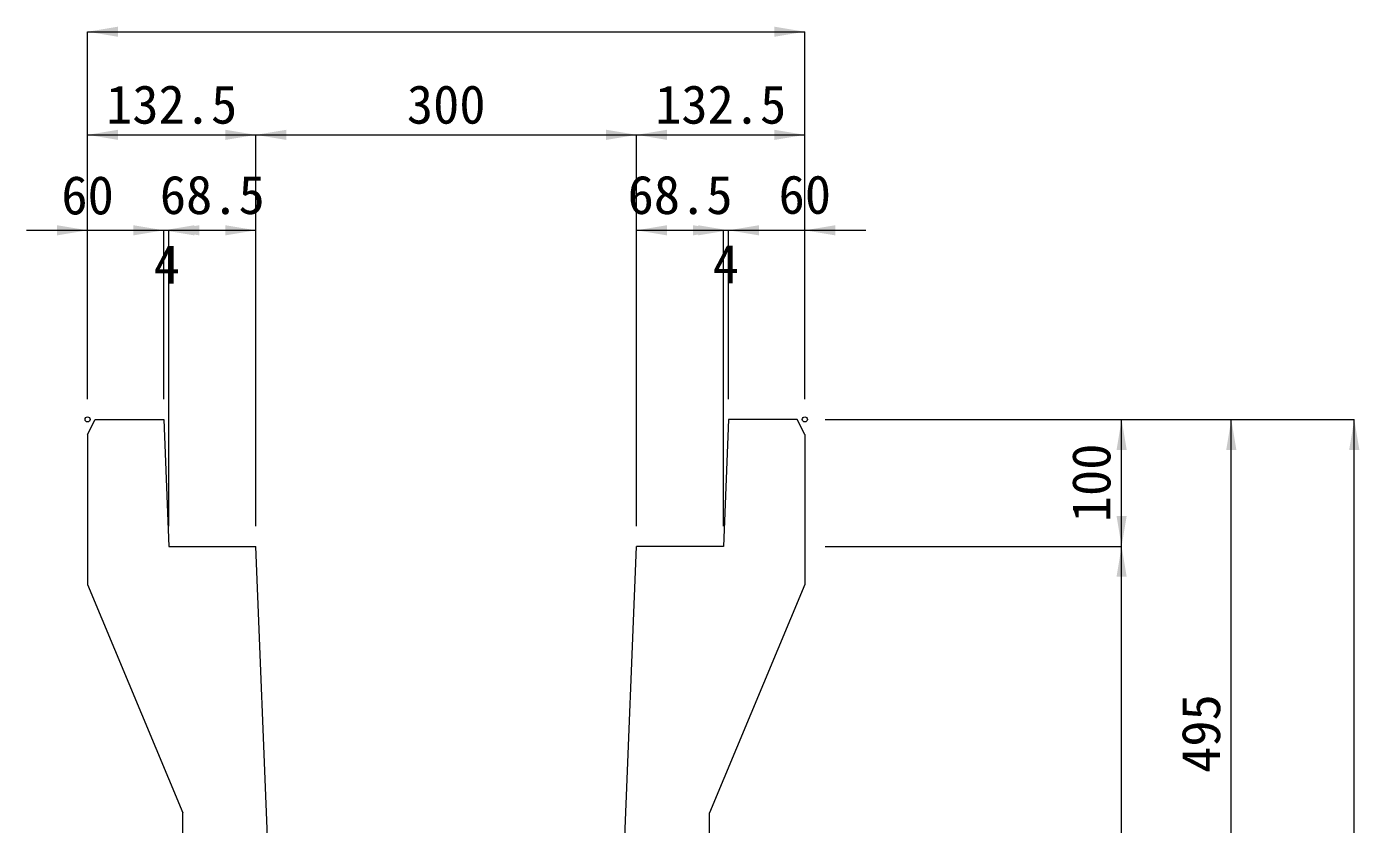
# Model space of a CAD drawing. Units: millimetres at full size; some dimension numbers follow another scale. Extents: x 190759 to 276146, y -52712 to -16236.
# Drawn here: x 225310 to 226360, y -21469 to -20840 of the extents above; entities that cross this region are included whole.
import ezdxf
from ezdxf.enums import TextEntityAlignment as Align

# ---------------------------------------------------------------- set-up
doc = ezdxf.new("R2010")
doc.units = ezdxf.units.MM
doc.header["$LTSCALE"] = 18
for name, color, linetype, lineweight in [('寸法線', 7, 'Continuous', 9), ('本体', 2, 'Continuous', 13), ('補助線', 8, 'Continuous', 13)]:
    doc.layers.add(name, color=color, linetype=linetype, lineweight=lineweight)
doc.styles.add('ＭＳ ゴシック', font='')
doc.styles.get('ＭＳ ゴシック').set_extended_font_data('MS Gothic')

# ---------------------------------------------------------------- blocks, each defined once
blk = doc.blocks.new('filled_arrow')
at = {"color": 0, "linetype": 'Continuous', "lineweight": -2}
blk.add_solid([(7.5, 1.25), (0, 0), (7.5, -1.25)], dxfattribs=at)

msp = doc.modelspace()

# ---------------------------------------------------------------- linework, layer by layer
at = {"layer": '寸法線'}
for p, q in [((225357.8, -20844.33), (225922.8, -20844.33)), ((225357.8, -21133.84), (225357.8, -20844.33)), ((225922.8, -21133.84), (225922.8, -20844.33)), ((225357.8, -20925.59), (225490.3, -20925.59)), ((225357.8, -21133.84), (225357.8, -20925.59)), ((225490.3, -20925.59), (225790.3, -20925.59)), ((225490.3, -21233.84), (225490.3, -20925.59)), ((225490.3, -21233.84), (225490.3, -20925.59)), ((225790.3, -21233.84), (225790.3, -20925.59)), ((225790.3, -20925.59), (225922.8, -20925.59)), ((225790.3, -21233.84), (225790.3, -20925.59)), ((225922.8, -21133.84), (225922.8, -20925.59)), ((225309.8, -21000.81), (225465.8, -21000.81)), ((225357.8, -21133.84), (225357.8, -21000.81)), ((225369.8, -21000.81), (225469.8, -21000.81)), ((225417.8, -21133.84), (225417.8, -21000.81)), ((225417.8, -21133.84), (225417.8, -21000.81)), ((225421.8, -21233.84), (225421.8, -21000.81)), ((225421.8, -21000.81), (225490.3, -21000.81)), ((225421.8, -21233.84), (225421.8, -21000.81)), ((225490.3, -21233.84), (225490.3, -21000.81)), ((225790.3, -21000.81), (225858.8, -21000.81)), ((225790.3, -21233.84), (225790.3, -21000.81)), ((225810.8, -21000.81), (225910.8, -21000.81)), ((225814.8, -21000.81), (225970.8, -21000.81)), ((225858.8, -21233.84), (225858.8, -21000.81)), ((225858.8, -21233.84), (225858.8, -21000.81)), ((225862.8, -21133.84), (225862.8, -21000.81)), ((225862.8, -21133.84), (225862.8, -21000.81)), ((225922.8, -21133.84), (225922.8, -21000.81)), ((225938.8, -21149.84), (226172.38, -21149.84)), ((225938.8, -21149.84), (226355.64, -21149.84)), ((225938.8, -21149.84), (226258.78, -21149.84)), ((226172.38, -21249.84), (226172.38, -21149.84)), ((226258.78, -21644.88), (226258.78, -21149.84)), ((226355.64, -22344.84), (226355.64, -21149.84)), ((225938.8, -21249.84), (226172.38, -21249.84)), ((225938.8, -21249.84), (226172.38, -21249.84)), ((226172.38, -22249.84), (226172.38, -21249.84))]:
    msp.add_line(p, q, dxfattribs=at)
at = {"layer": '本体'}
for p, q in [((225357.8, -21161.84), (225363.8, -21149.84)), ((225363.8, -21149.84), (225417.8, -21149.84)), ((225417.8, -21149.84), (225421.8, -21249.84)), ((225862.8, -21149.84), (225858.8, -21249.84)), ((225916.8, -21149.84), (225862.8, -21149.84)), ((225922.8, -21161.84), (225916.8, -21149.84)), ((225357.8, -21161.84), (225357.8, -21279.84)), ((225922.8, -21161.84), (225922.8, -21279.84)), ((225421.8, -21249.84), (225490.3, -21249.84)), ((225528.38, -22201.84), (225490.3, -21249.84)), ((225752.22, -22201.84), (225790.3, -21249.84)), ((225858.8, -21249.84), (225790.3, -21249.84)), ((225357.8, -21279.84), (225432.8, -21459.84)), ((225922.8, -21279.84), (225847.8, -21459.84)), ((225435.52, -22319.56), (225432.8, -21459.84)), ((225845.08, -22319.56), (225847.8, -21459.84))]:
    msp.add_line(p, q, dxfattribs=at)
at = {"layer": '補助線'}
for centre in [(225357.8, -21149.84), (225922.8, -21149.84)]:
    msp.add_circle(centre, 2, dxfattribs=at)

# ---------------------------------------------------------------- block references
at = {"layer": '寸法線', "xscale": 3.2, "yscale": 3.2}
for p in [(225357.8, -20844.33), (225357.8, -20925.59), (225490.3, -20925.59), (225790.3, -20925.59), (225417.8, -21000.81), (225421.8, -21000.81), (225421.8, -21000.81), (225790.3, -21000.81), (225862.8, -21000.81), (225922.8, -21000.81)]:
    msp.add_blockref('filled_arrow', p, dxfattribs=at)
for p, rotation in [((225922.8, -20844.33), 180), ((225490.3, -20925.59), 180), ((225790.3, -20925.59), 180), ((225922.8, -20925.59), 180), ((225357.8, -21000.81), 180), ((225417.8, -21000.81), 180), ((225490.3, -21000.81), 180), ((225858.8, -21000.81), 180), ((225858.8, -21000.81), 180), ((225862.8, -21000.81), 180), ((226172.38, -21149.84), 270), ((226258.78, -21149.84), 270), ((226355.64, -21149.84), 270), ((226172.38, -21249.84), 90), ((226172.38, -21249.84), 270)]:
    msp.add_blockref('filled_arrow', p, dxfattribs=dict(at, rotation=rotation))

# ---------------------------------------------------------------- texts
at = {"layer": '寸法線', "style": 'ＭＳ ゴシック'}
for s, p in [('132.5', (225424.05, -20901.59)), ('300', (225640.3, -20901.59)), ('132.5', (225856.55, -20901.59)), ('60', (225357.8, -20973.09)), ('68.5', (225456.05, -20972.81)), ('68.5', (225824.55, -20972.81)), ('60', (225922.8, -20972.6)), ('4', (225420.14, -21027.58)), ('4', (225860.55, -21027.33))]:
    msp.add_text(s, height=30.38, dxfattribs=at).set_placement(p, align=Align.MIDDLE_CENTER)
for s, p in [('100', (226148.38, -21199.84)), ('495', (226234.78, -21397.36))]:
    msp.add_text(s, height=30.38, rotation=90, dxfattribs=at).set_placement(p, align=Align.MIDDLE_CENTER)

doc.saveas('drawing.dxf')
